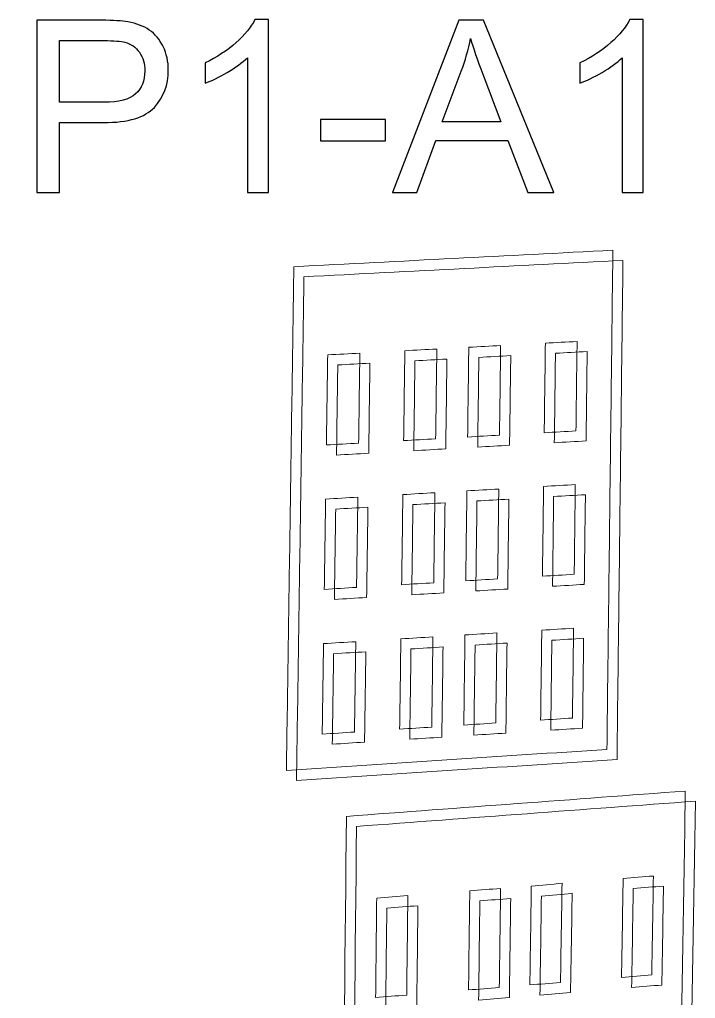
# Model space of a CAD drawing. Header units: centimetres. Extents: x -10.6 to 11.8, y -10.5 to 10.6.
# Drawn here: x 6.196 to 7.285, y -2.485 to -0.907 of the extents above; entities that cross this region are included whole.
import ezdxf

# ---------------------------------------------------------------- set-up
doc = ezdxf.new("R2010")
doc.units = ezdxf.units.CM
doc.header["$MEASUREMENT"] = 0
doc.layers.add('Livello 1', color=7, linetype='Continuous')

msp = doc.modelspace()

# ---------------------------------------------------------------- linework, layer by layer
at = {"layer": 'Livello 1', "color": 7}
for points, knots in [([(6.22364, -1.1856), (6.22364, -1.1856), (6.22364, -0.90781), (6.22364, -0.90781), (6.22364, -0.90781), (6.22364, -0.90781), (6.32841, -0.90781), (6.32841, -0.90781), (6.32841, -0.90781), (6.34684, -0.90781), (6.36094, -0.90872), (6.37065, -0.91047), (6.37065, -0.91047), (6.38429, -0.91273), (6.39574, -0.91706), (6.40499, -0.92347), (6.40499, -0.92347), (6.41417, -0.9298), (6.42161, -0.93879), (6.42724, -0.95024), (6.42724, -0.95024), (6.43286, -0.96175), (6.43565, -0.97437), (6.43565, -0.98814), (6.43565, -0.98814), (6.43565, -1.01175), (6.42814, -1.0318), (6.41314, -1.04816), (6.41314, -1.04816), (6.39807, -1.06446), (6.3709, -1.07267), (6.33165, -1.07267), (6.33165, -1.07267), (6.33165, -1.07267), (6.26037, -1.07267), (6.26037, -1.07267), (6.26037, -1.07267), (6.26037, -1.07267), (6.26037, -1.1856), (6.26037, -1.1856), (6.26037, -1.1856), (6.26037, -1.1856), (6.22364, -1.1856), (6.22364, -1.1856)], [0, 0, 0, 0, 0.0909091, 0.0909091, 0.0909091, 0.0909091, 0.1818182, 0.1818182, 0.1818182, 0.1818182, 0.2727273, 0.2727273, 0.2727273, 0.2727273, 0.3636364, 0.3636364, 0.3636364, 0.3636364, 0.4545455, 0.4545455, 0.4545455, 0.4545455, 0.5454545, 0.5454545, 0.5454545, 0.5454545, 0.6363636, 0.6363636, 0.6363636, 0.6363636, 0.7272727, 0.7272727, 0.7272727, 0.7272727, 0.8181818, 0.8181818, 0.8181818, 0.8181818, 0.9090909, 0.9090909, 0.9090909, 0.9090909, 1, 1, 1, 1]), ([(6.59708, -1.1856), (6.59708, -1.1856), (6.563, -1.1856), (6.563, -1.1856), (6.563, -1.1856), (6.563, -1.1856), (6.563, -0.96829), (6.563, -0.96829), (6.563, -0.96829), (6.55478, -0.97611), (6.54405, -0.98394), (6.53072, -0.99176), (6.53072, -0.99176), (6.51734, -0.99959), (6.50537, -1.00548), (6.49476, -1.00936), (6.49476, -1.00936), (6.49476, -1.00936), (6.49476, -0.97644), (6.49476, -0.97644), (6.49476, -0.97644), (6.51384, -0.96745), (6.53053, -0.95658), (6.54482, -0.94384), (6.54482, -0.94384), (6.55905, -0.93103), (6.56921, -0.91868), (6.57516, -0.90665), (6.57516, -0.90665), (6.57516, -0.90665), (6.59708, -0.90665), (6.59708, -0.90665), (6.59708, -0.90665), (6.59708, -0.90665), (6.59708, -1.1856), (6.59708, -1.1856)], [0, 0, 0, 0, 0.1111111, 0.1111111, 0.1111111, 0.1111111, 0.2222222, 0.2222222, 0.2222222, 0.2222222, 0.3333333, 0.3333333, 0.3333333, 0.3333333, 0.4444444, 0.4444444, 0.4444444, 0.4444444, 0.5555556, 0.5555556, 0.5555556, 0.5555556, 0.6666667, 0.6666667, 0.6666667, 0.6666667, 0.7777778, 0.7777778, 0.7777778, 0.7777778, 0.8888889, 0.8888889, 0.8888889, 0.8888889, 1, 1, 1, 1]), ([(6.797, -1.1856), (6.797, -1.1856), (6.90371, -0.90781), (6.90371, -0.90781), (6.90371, -0.90781), (6.90371, -0.90781), (6.9433, -0.90781), (6.9433, -0.90781), (6.9433, -0.90781), (6.9433, -0.90781), (7.057, -1.1856), (7.057, -1.1856), (7.057, -1.1856), (7.057, -1.1856), (7.01509, -1.1856), (7.01509, -1.1856), (7.01509, -1.1856), (7.01509, -1.1856), (6.98268, -1.10146), (6.98268, -1.10146), (6.98268, -1.10146), (6.98268, -1.10146), (6.86653, -1.10146), (6.86653, -1.10146), (6.86653, -1.10146), (6.86653, -1.10146), (6.83606, -1.1856), (6.83606, -1.1856), (6.83606, -1.1856), (6.83606, -1.1856), (6.797, -1.1856), (6.797, -1.1856)], [0, 0, 0, 0, 0.125, 0.125, 0.125, 0.125, 0.25, 0.25, 0.25, 0.25, 0.375, 0.375, 0.375, 0.375, 0.5, 0.5, 0.5, 0.5, 0.625, 0.625, 0.625, 0.625, 0.75, 0.75, 0.75, 0.75, 0.875, 0.875, 0.875, 0.875, 1, 1, 1, 1]), ([(7.20097, -1.1856), (7.20097, -1.1856), (7.16689, -1.1856), (7.16689, -1.1856), (7.16689, -1.1856), (7.16689, -1.1856), (7.16689, -0.96829), (7.16689, -0.96829), (7.16689, -0.96829), (7.15867, -0.97611), (7.14794, -0.98394), (7.13461, -0.99176), (7.13461, -0.99176), (7.12123, -0.99959), (7.10926, -1.00548), (7.09865, -1.00936), (7.09865, -1.00936), (7.09865, -1.00936), (7.09865, -0.97644), (7.09865, -0.97644), (7.09865, -0.97644), (7.11773, -0.96745), (7.13442, -0.95658), (7.14871, -0.94384), (7.14871, -0.94384), (7.16294, -0.93103), (7.1731, -0.91868), (7.17905, -0.90665), (7.17905, -0.90665), (7.17905, -0.90665), (7.20097, -0.90665), (7.20097, -0.90665), (7.20097, -0.90665), (7.20097, -0.90665), (7.20097, -1.1856), (7.20097, -1.1856)], [0, 0, 0, 0, 0.1111111, 0.1111111, 0.1111111, 0.1111111, 0.2222222, 0.2222222, 0.2222222, 0.2222222, 0.3333333, 0.3333333, 0.3333333, 0.3333333, 0.4444444, 0.4444444, 0.4444444, 0.4444444, 0.5555556, 0.5555556, 0.5555556, 0.5555556, 0.6666667, 0.6666667, 0.6666667, 0.6666667, 0.7777778, 0.7777778, 0.7777778, 0.7777778, 0.8888889, 0.8888889, 0.8888889, 0.8888889, 1, 1, 1, 1]), ([(6.26037, -1.03988), (6.26037, -1.03988), (6.33223, -1.03988), (6.33223, -1.03988), (6.33223, -1.03988), (6.35596, -1.03988), (6.37284, -1.03549), (6.3828, -1.02662), (6.3828, -1.02662), (6.39276, -1.01776), (6.39774, -1.00535), (6.39774, -0.98931), (6.39774, -0.98931), (6.39774, -0.97766), (6.39483, -0.9677), (6.38895, -0.95943), (6.38895, -0.95943), (6.38306, -0.95115), (6.37537, -0.94571), (6.36573, -0.94306), (6.36573, -0.94306), (6.35952, -0.94145), (6.34814, -0.9406), (6.33145, -0.9406), (6.33145, -0.9406), (6.33145, -0.9406), (6.26037, -0.9406), (6.26037, -0.9406), (6.26037, -0.9406), (6.26037, -0.9406), (6.26037, -1.03988), (6.26037, -1.03988)], [0, 0, 0, 0, 0.125, 0.125, 0.125, 0.125, 0.25, 0.25, 0.25, 0.25, 0.375, 0.375, 0.375, 0.375, 0.5, 0.5, 0.5, 0.5, 0.625, 0.625, 0.625, 0.625, 0.75, 0.75, 0.75, 0.75, 0.875, 0.875, 0.875, 0.875, 1, 1, 1, 1]), ([(6.87713, -1.07151), (6.87713, -1.07151), (6.97137, -1.07151), (6.97137, -1.07151), (6.97137, -1.07151), (6.97137, -1.07151), (6.94233, -0.99461), (6.94233, -0.99461), (6.94233, -0.99461), (6.93353, -0.97126), (6.92693, -0.95205), (6.92266, -0.93698), (6.92266, -0.93698), (6.91911, -0.95483), (6.91413, -0.97249), (6.90766, -0.99008), (6.90766, -0.99008), (6.90766, -0.99008), (6.87713, -1.07151), (6.87713, -1.07151)], [0, 0, 0, 0, 0.2, 0.2, 0.2, 0.2, 0.4, 0.4, 0.4, 0.4, 0.6, 0.6, 0.6, 0.6, 0.8, 0.8, 0.8, 0.8, 1, 1, 1, 1]), ([(6.68065, -1.10223), (6.68065, -1.10223), (6.68065, -1.06795), (6.68065, -1.06795), (6.68065, -1.06795), (6.68065, -1.06795), (6.78549, -1.06795), (6.78549, -1.06795), (6.78549, -1.06795), (6.78549, -1.06795), (6.78549, -1.10223), (6.78549, -1.10223), (6.78549, -1.10223), (6.78549, -1.10223), (6.68065, -1.10223), (6.68065, -1.10223)], [0, 0, 0, 0, 0.25, 0.25, 0.25, 0.25, 0.5, 0.5, 0.5, 0.5, 0.75, 0.75, 0.75, 0.75, 1, 1, 1, 1])]:
    msp.add_open_spline(points, degree=3, knots=knots, dxfattribs=at)
at = {"layer": 'Livello 1', "color": 250, "lineweight": 9}
for points, knots in [([(6.22364, -1.1856), (6.22364, -1.1856), (6.22364, -0.90781), (6.22364, -0.90781), (6.22364, -0.90781), (6.22364, -0.90781), (6.32841, -0.90781), (6.32841, -0.90781), (6.32841, -0.90781), (6.34684, -0.90781), (6.36094, -0.90872), (6.37065, -0.91047), (6.37065, -0.91047), (6.38429, -0.91273), (6.39574, -0.91706), (6.40499, -0.92347), (6.40499, -0.92347), (6.41417, -0.9298), (6.42161, -0.93879), (6.42724, -0.95024), (6.42724, -0.95024), (6.43286, -0.96175), (6.43565, -0.97437), (6.43565, -0.98814), (6.43565, -0.98814), (6.43565, -1.01175), (6.42814, -1.0318), (6.41314, -1.04816), (6.41314, -1.04816), (6.39807, -1.06446), (6.3709, -1.07267), (6.33165, -1.07267), (6.33165, -1.07267), (6.33165, -1.07267), (6.26037, -1.07267), (6.26037, -1.07267), (6.26037, -1.07267), (6.26037, -1.07267), (6.26037, -1.1856), (6.26037, -1.1856), (6.26037, -1.1856), (6.26037, -1.1856), (6.22364, -1.1856), (6.22364, -1.1856)], [0, 0, 0, 0, 0.0909091, 0.0909091, 0.0909091, 0.0909091, 0.1818182, 0.1818182, 0.1818182, 0.1818182, 0.2727273, 0.2727273, 0.2727273, 0.2727273, 0.3636364, 0.3636364, 0.3636364, 0.3636364, 0.4545455, 0.4545455, 0.4545455, 0.4545455, 0.5454545, 0.5454545, 0.5454545, 0.5454545, 0.6363636, 0.6363636, 0.6363636, 0.6363636, 0.7272727, 0.7272727, 0.7272727, 0.7272727, 0.8181818, 0.8181818, 0.8181818, 0.8181818, 0.9090909, 0.9090909, 0.9090909, 0.9090909, 1, 1, 1, 1]), ([(6.22364, -1.1856), (6.22364, -1.1856), (6.22364, -0.90781), (6.22364, -0.90781), (6.22364, -0.90781), (6.22364, -0.90781), (6.32841, -0.90781), (6.32841, -0.90781), (6.32841, -0.90781), (6.34684, -0.90781), (6.36094, -0.90872), (6.37065, -0.91047), (6.37065, -0.91047), (6.38429, -0.91273), (6.39574, -0.91706), (6.40499, -0.92347), (6.40499, -0.92347), (6.41417, -0.9298), (6.42161, -0.93879), (6.42724, -0.95024), (6.42724, -0.95024), (6.43286, -0.96175), (6.43565, -0.97437), (6.43565, -0.98814), (6.43565, -0.98814), (6.43565, -1.01175), (6.42814, -1.0318), (6.41314, -1.04816), (6.41314, -1.04816), (6.39807, -1.06446), (6.3709, -1.07267), (6.33165, -1.07267), (6.33165, -1.07267), (6.33165, -1.07267), (6.26037, -1.07267), (6.26037, -1.07267), (6.26037, -1.07267), (6.26037, -1.07267), (6.26037, -1.1856), (6.26037, -1.1856), (6.26037, -1.1856), (6.26037, -1.1856), (6.22364, -1.1856), (6.22364, -1.1856)], [0, 0, 0, 0, 0.0909091, 0.0909091, 0.0909091, 0.0909091, 0.1818182, 0.1818182, 0.1818182, 0.1818182, 0.2727273, 0.2727273, 0.2727273, 0.2727273, 0.3636364, 0.3636364, 0.3636364, 0.3636364, 0.4545455, 0.4545455, 0.4545455, 0.4545455, 0.5454545, 0.5454545, 0.5454545, 0.5454545, 0.6363636, 0.6363636, 0.6363636, 0.6363636, 0.7272727, 0.7272727, 0.7272727, 0.7272727, 0.8181818, 0.8181818, 0.8181818, 0.8181818, 0.9090909, 0.9090909, 0.9090909, 0.9090909, 1, 1, 1, 1]), ([(6.59708, -1.1856), (6.59708, -1.1856), (6.563, -1.1856), (6.563, -1.1856), (6.563, -1.1856), (6.563, -1.1856), (6.563, -0.96829), (6.563, -0.96829), (6.563, -0.96829), (6.55478, -0.97611), (6.54405, -0.98394), (6.53072, -0.99176), (6.53072, -0.99176), (6.51734, -0.99959), (6.50537, -1.00548), (6.49476, -1.00936), (6.49476, -1.00936), (6.49476, -1.00936), (6.49476, -0.97644), (6.49476, -0.97644), (6.49476, -0.97644), (6.51384, -0.96745), (6.53053, -0.95658), (6.54482, -0.94384), (6.54482, -0.94384), (6.55905, -0.93103), (6.56921, -0.91868), (6.57516, -0.90665), (6.57516, -0.90665), (6.57516, -0.90665), (6.59708, -0.90665), (6.59708, -0.90665), (6.59708, -0.90665), (6.59708, -0.90665), (6.59708, -1.1856), (6.59708, -1.1856)], [0, 0, 0, 0, 0.1111111, 0.1111111, 0.1111111, 0.1111111, 0.2222222, 0.2222222, 0.2222222, 0.2222222, 0.3333333, 0.3333333, 0.3333333, 0.3333333, 0.4444444, 0.4444444, 0.4444444, 0.4444444, 0.5555556, 0.5555556, 0.5555556, 0.5555556, 0.6666667, 0.6666667, 0.6666667, 0.6666667, 0.7777778, 0.7777778, 0.7777778, 0.7777778, 0.8888889, 0.8888889, 0.8888889, 0.8888889, 1, 1, 1, 1]), ([(6.59708, -1.1856), (6.59708, -1.1856), (6.563, -1.1856), (6.563, -1.1856), (6.563, -1.1856), (6.563, -1.1856), (6.563, -0.96829), (6.563, -0.96829), (6.563, -0.96829), (6.55478, -0.97611), (6.54405, -0.98394), (6.53072, -0.99176), (6.53072, -0.99176), (6.51734, -0.99959), (6.50537, -1.00548), (6.49476, -1.00936), (6.49476, -1.00936), (6.49476, -1.00936), (6.49476, -0.97644), (6.49476, -0.97644), (6.49476, -0.97644), (6.51384, -0.96745), (6.53053, -0.95658), (6.54482, -0.94384), (6.54482, -0.94384), (6.55905, -0.93103), (6.56921, -0.91868), (6.57516, -0.90665), (6.57516, -0.90665), (6.57516, -0.90665), (6.59708, -0.90665), (6.59708, -0.90665), (6.59708, -0.90665), (6.59708, -0.90665), (6.59708, -1.1856), (6.59708, -1.1856)], [0, 0, 0, 0, 0.1111111, 0.1111111, 0.1111111, 0.1111111, 0.2222222, 0.2222222, 0.2222222, 0.2222222, 0.3333333, 0.3333333, 0.3333333, 0.3333333, 0.4444444, 0.4444444, 0.4444444, 0.4444444, 0.5555556, 0.5555556, 0.5555556, 0.5555556, 0.6666667, 0.6666667, 0.6666667, 0.6666667, 0.7777778, 0.7777778, 0.7777778, 0.7777778, 0.8888889, 0.8888889, 0.8888889, 0.8888889, 1, 1, 1, 1]), ([(6.797, -1.1856), (6.797, -1.1856), (6.90371, -0.90781), (6.90371, -0.90781), (6.90371, -0.90781), (6.90371, -0.90781), (6.9433, -0.90781), (6.9433, -0.90781), (6.9433, -0.90781), (6.9433, -0.90781), (7.057, -1.1856), (7.057, -1.1856), (7.057, -1.1856), (7.057, -1.1856), (7.01509, -1.1856), (7.01509, -1.1856), (7.01509, -1.1856), (7.01509, -1.1856), (6.98268, -1.10146), (6.98268, -1.10146), (6.98268, -1.10146), (6.98268, -1.10146), (6.86653, -1.10146), (6.86653, -1.10146), (6.86653, -1.10146), (6.86653, -1.10146), (6.83606, -1.1856), (6.83606, -1.1856), (6.83606, -1.1856), (6.83606, -1.1856), (6.797, -1.1856), (6.797, -1.1856)], [0, 0, 0, 0, 0.125, 0.125, 0.125, 0.125, 0.25, 0.25, 0.25, 0.25, 0.375, 0.375, 0.375, 0.375, 0.5, 0.5, 0.5, 0.5, 0.625, 0.625, 0.625, 0.625, 0.75, 0.75, 0.75, 0.75, 0.875, 0.875, 0.875, 0.875, 1, 1, 1, 1]), ([(6.797, -1.1856), (6.797, -1.1856), (6.90371, -0.90781), (6.90371, -0.90781), (6.90371, -0.90781), (6.90371, -0.90781), (6.9433, -0.90781), (6.9433, -0.90781), (6.9433, -0.90781), (6.9433, -0.90781), (7.057, -1.1856), (7.057, -1.1856), (7.057, -1.1856), (7.057, -1.1856), (7.01509, -1.1856), (7.01509, -1.1856), (7.01509, -1.1856), (7.01509, -1.1856), (6.98268, -1.10146), (6.98268, -1.10146), (6.98268, -1.10146), (6.98268, -1.10146), (6.86653, -1.10146), (6.86653, -1.10146), (6.86653, -1.10146), (6.86653, -1.10146), (6.83606, -1.1856), (6.83606, -1.1856), (6.83606, -1.1856), (6.83606, -1.1856), (6.797, -1.1856), (6.797, -1.1856)], [0, 0, 0, 0, 0.125, 0.125, 0.125, 0.125, 0.25, 0.25, 0.25, 0.25, 0.375, 0.375, 0.375, 0.375, 0.5, 0.5, 0.5, 0.5, 0.625, 0.625, 0.625, 0.625, 0.75, 0.75, 0.75, 0.75, 0.875, 0.875, 0.875, 0.875, 1, 1, 1, 1]), ([(7.20097, -1.1856), (7.20097, -1.1856), (7.16689, -1.1856), (7.16689, -1.1856), (7.16689, -1.1856), (7.16689, -1.1856), (7.16689, -0.96829), (7.16689, -0.96829), (7.16689, -0.96829), (7.15867, -0.97611), (7.14794, -0.98394), (7.13461, -0.99176), (7.13461, -0.99176), (7.12123, -0.99959), (7.10926, -1.00548), (7.09865, -1.00936), (7.09865, -1.00936), (7.09865, -1.00936), (7.09865, -0.97644), (7.09865, -0.97644), (7.09865, -0.97644), (7.11773, -0.96745), (7.13442, -0.95658), (7.14871, -0.94384), (7.14871, -0.94384), (7.16294, -0.93103), (7.1731, -0.91868), (7.17905, -0.90665), (7.17905, -0.90665), (7.17905, -0.90665), (7.20097, -0.90665), (7.20097, -0.90665), (7.20097, -0.90665), (7.20097, -0.90665), (7.20097, -1.1856), (7.20097, -1.1856)], [0, 0, 0, 0, 0.1111111, 0.1111111, 0.1111111, 0.1111111, 0.2222222, 0.2222222, 0.2222222, 0.2222222, 0.3333333, 0.3333333, 0.3333333, 0.3333333, 0.4444444, 0.4444444, 0.4444444, 0.4444444, 0.5555556, 0.5555556, 0.5555556, 0.5555556, 0.6666667, 0.6666667, 0.6666667, 0.6666667, 0.7777778, 0.7777778, 0.7777778, 0.7777778, 0.8888889, 0.8888889, 0.8888889, 0.8888889, 1, 1, 1, 1]), ([(7.20097, -1.1856), (7.20097, -1.1856), (7.16689, -1.1856), (7.16689, -1.1856), (7.16689, -1.1856), (7.16689, -1.1856), (7.16689, -0.96829), (7.16689, -0.96829), (7.16689, -0.96829), (7.15867, -0.97611), (7.14794, -0.98394), (7.13461, -0.99176), (7.13461, -0.99176), (7.12123, -0.99959), (7.10926, -1.00548), (7.09865, -1.00936), (7.09865, -1.00936), (7.09865, -1.00936), (7.09865, -0.97644), (7.09865, -0.97644), (7.09865, -0.97644), (7.11773, -0.96745), (7.13442, -0.95658), (7.14871, -0.94384), (7.14871, -0.94384), (7.16294, -0.93103), (7.1731, -0.91868), (7.17905, -0.90665), (7.17905, -0.90665), (7.17905, -0.90665), (7.20097, -0.90665), (7.20097, -0.90665), (7.20097, -0.90665), (7.20097, -0.90665), (7.20097, -1.1856), (7.20097, -1.1856)], [0, 0, 0, 0, 0.1111111, 0.1111111, 0.1111111, 0.1111111, 0.2222222, 0.2222222, 0.2222222, 0.2222222, 0.3333333, 0.3333333, 0.3333333, 0.3333333, 0.4444444, 0.4444444, 0.4444444, 0.4444444, 0.5555556, 0.5555556, 0.5555556, 0.5555556, 0.6666667, 0.6666667, 0.6666667, 0.6666667, 0.7777778, 0.7777778, 0.7777778, 0.7777778, 0.8888889, 0.8888889, 0.8888889, 0.8888889, 1, 1, 1, 1]), ([(6.26037, -1.03988), (6.26037, -1.03988), (6.33223, -1.03988), (6.33223, -1.03988), (6.33223, -1.03988), (6.35596, -1.03988), (6.37284, -1.03549), (6.3828, -1.02662), (6.3828, -1.02662), (6.39276, -1.01776), (6.39774, -1.00535), (6.39774, -0.98931), (6.39774, -0.98931), (6.39774, -0.97766), (6.39483, -0.9677), (6.38895, -0.95943), (6.38895, -0.95943), (6.38306, -0.95115), (6.37537, -0.94571), (6.36573, -0.94306), (6.36573, -0.94306), (6.35952, -0.94145), (6.34814, -0.9406), (6.33145, -0.9406), (6.33145, -0.9406), (6.33145, -0.9406), (6.26037, -0.9406), (6.26037, -0.9406), (6.26037, -0.9406), (6.26037, -0.9406), (6.26037, -1.03988), (6.26037, -1.03988)], [0, 0, 0, 0, 0.125, 0.125, 0.125, 0.125, 0.25, 0.25, 0.25, 0.25, 0.375, 0.375, 0.375, 0.375, 0.5, 0.5, 0.5, 0.5, 0.625, 0.625, 0.625, 0.625, 0.75, 0.75, 0.75, 0.75, 0.875, 0.875, 0.875, 0.875, 1, 1, 1, 1]), ([(6.26037, -1.03988), (6.26037, -1.03988), (6.33223, -1.03988), (6.33223, -1.03988), (6.33223, -1.03988), (6.35596, -1.03988), (6.37284, -1.03549), (6.3828, -1.02662), (6.3828, -1.02662), (6.39276, -1.01776), (6.39774, -1.00535), (6.39774, -0.98931), (6.39774, -0.98931), (6.39774, -0.97766), (6.39483, -0.9677), (6.38895, -0.95943), (6.38895, -0.95943), (6.38306, -0.95115), (6.37537, -0.94571), (6.36573, -0.94306), (6.36573, -0.94306), (6.35952, -0.94145), (6.34814, -0.9406), (6.33145, -0.9406), (6.33145, -0.9406), (6.33145, -0.9406), (6.26037, -0.9406), (6.26037, -0.9406), (6.26037, -0.9406), (6.26037, -0.9406), (6.26037, -1.03988), (6.26037, -1.03988)], [0, 0, 0, 0, 0.125, 0.125, 0.125, 0.125, 0.25, 0.25, 0.25, 0.25, 0.375, 0.375, 0.375, 0.375, 0.5, 0.5, 0.5, 0.5, 0.625, 0.625, 0.625, 0.625, 0.75, 0.75, 0.75, 0.75, 0.875, 0.875, 0.875, 0.875, 1, 1, 1, 1]), ([(6.87713, -1.07151), (6.87713, -1.07151), (6.97137, -1.07151), (6.97137, -1.07151), (6.97137, -1.07151), (6.97137, -1.07151), (6.94233, -0.99461), (6.94233, -0.99461), (6.94233, -0.99461), (6.93353, -0.97126), (6.92693, -0.95205), (6.92266, -0.93698), (6.92266, -0.93698), (6.91911, -0.95483), (6.91413, -0.97249), (6.90766, -0.99008), (6.90766, -0.99008), (6.90766, -0.99008), (6.87713, -1.07151), (6.87713, -1.07151)], [0, 0, 0, 0, 0.2, 0.2, 0.2, 0.2, 0.4, 0.4, 0.4, 0.4, 0.6, 0.6, 0.6, 0.6, 0.8, 0.8, 0.8, 0.8, 1, 1, 1, 1]), ([(6.87713, -1.07151), (6.87713, -1.07151), (6.97137, -1.07151), (6.97137, -1.07151), (6.97137, -1.07151), (6.97137, -1.07151), (6.94233, -0.99461), (6.94233, -0.99461), (6.94233, -0.99461), (6.93353, -0.97126), (6.92693, -0.95205), (6.92266, -0.93698), (6.92266, -0.93698), (6.91911, -0.95483), (6.91413, -0.97249), (6.90766, -0.99008), (6.90766, -0.99008), (6.90766, -0.99008), (6.87713, -1.07151), (6.87713, -1.07151)], [0, 0, 0, 0, 0.2, 0.2, 0.2, 0.2, 0.4, 0.4, 0.4, 0.4, 0.6, 0.6, 0.6, 0.6, 0.8, 0.8, 0.8, 0.8, 1, 1, 1, 1]), ([(6.68065, -1.10223), (6.68065, -1.10223), (6.68065, -1.06795), (6.68065, -1.06795), (6.68065, -1.06795), (6.68065, -1.06795), (6.78549, -1.06795), (6.78549, -1.06795), (6.78549, -1.06795), (6.78549, -1.06795), (6.78549, -1.10223), (6.78549, -1.10223), (6.78549, -1.10223), (6.78549, -1.10223), (6.68065, -1.10223), (6.68065, -1.10223)], [0, 0, 0, 0, 0.25, 0.25, 0.25, 0.25, 0.5, 0.5, 0.5, 0.5, 0.75, 0.75, 0.75, 0.75, 1, 1, 1, 1]), ([(6.68065, -1.10223), (6.68065, -1.10223), (6.68065, -1.06795), (6.68065, -1.06795), (6.68065, -1.06795), (6.68065, -1.06795), (6.78549, -1.06795), (6.78549, -1.06795), (6.78549, -1.06795), (6.78549, -1.06795), (6.78549, -1.10223), (6.78549, -1.10223), (6.78549, -1.10223), (6.78549, -1.10223), (6.68065, -1.10223), (6.68065, -1.10223)], [0, 0, 0, 0, 0.25, 0.25, 0.25, 0.25, 0.5, 0.5, 0.5, 0.5, 0.75, 0.75, 0.75, 0.75, 1, 1, 1, 1])]:
    msp.add_open_spline(points, degree=3, knots=knots, dxfattribs=at)
at = {"layer": 'Livello 1', "color": 7, "lineweight": 9}
for points, knots in [([(6.62593, -2.11695), (6.62794, -1.98127), (6.62994, -1.84558), (6.63195, -1.71024), (6.63195, -1.71024), (6.63394, -1.57504), (6.63595, -1.43993), (6.63795, -1.30498), (6.63795, -1.30498), (6.72415, -1.30054), (6.81022, -1.29612), (6.89602, -1.29171), (6.89602, -1.29171), (6.98156, -1.28732), (7.06685, -1.28293), (7.15197, -1.27856), (7.15197, -1.27856), (7.15038, -1.41231), (7.14878, -1.54614), (7.14718, -1.68006), (7.14718, -1.68006), (7.14558, -1.81428), (7.14398, -1.94876), (7.14237, -2.08324), (7.14237, -2.08324), (7.05648, -2.08875), (6.97059, -2.09443), (6.88464, -2.10002), (6.88464, -2.10002), (6.79845, -2.10562), (6.71218, -2.11132), (6.62593, -2.11695)], [0, 0, 0, 0, 0.125, 0.125, 0.125, 0.125, 0.25, 0.25, 0.25, 0.25, 0.375, 0.375, 0.375, 0.375, 0.5, 0.5, 0.5, 0.5, 0.625, 0.625, 0.625, 0.625, 0.75, 0.75, 0.75, 0.75, 0.875, 0.875, 0.875, 0.875, 1, 1, 1, 1]), ([(6.64219, -2.1332), (6.64419, -1.99752), (6.6462, -1.86184), (6.6482, -1.72649), (6.6482, -1.72649), (6.6502, -1.5913), (6.6522, -1.45619), (6.6542, -1.32123), (6.6542, -1.32123), (6.74041, -1.3168), (6.82648, -1.31238), (6.91227, -1.30797), (6.91227, -1.30797), (6.99781, -1.30358), (7.0831, -1.29918), (7.16823, -1.29481), (7.16823, -1.29481), (7.16664, -1.42857), (7.16503, -1.5624), (7.16343, -1.69631), (7.16343, -1.69631), (7.16183, -1.83054), (7.16024, -1.96502), (7.15862, -2.0995), (7.15862, -2.0995), (7.07273, -2.10501), (6.98684, -2.11069), (6.9009, -2.11628), (6.9009, -2.11628), (6.81471, -2.12188), (6.72844, -2.12758), (6.64219, -2.1332)], [0, 0, 0, 0, 0.125, 0.125, 0.125, 0.125, 0.25, 0.25, 0.25, 0.25, 0.375, 0.375, 0.375, 0.375, 0.5, 0.5, 0.5, 0.5, 0.625, 0.625, 0.625, 0.625, 0.75, 0.75, 0.75, 0.75, 0.875, 0.875, 0.875, 0.875, 1, 1, 1, 1]), ([(6.97116, -1.43217), (6.95403, -1.4331), (6.93689, -1.43402), (6.91981, -1.43495), (6.91981, -1.43495), (6.91917, -1.4831), (6.91853, -1.53133), (6.9179, -1.57957), (6.9179, -1.57957), (6.93499, -1.57861), (6.95214, -1.57764), (6.96929, -1.57668), (6.96929, -1.57668), (6.96991, -1.52848), (6.97053, -1.48028), (6.97116, -1.43217)], [0, 0, 0, 0, 0.25, 0.25, 0.25, 0.25, 0.5, 0.5, 0.5, 0.5, 0.75, 0.75, 0.75, 0.75, 1, 1, 1, 1]), ([(7.09428, -1.42554), (7.0772, -1.42646), (7.06022, -1.42738), (7.04319, -1.4283), (7.04319, -1.4283), (7.04258, -1.47635), (7.04198, -1.52448), (7.04138, -1.57261), (7.04138, -1.57261), (7.05842, -1.57166), (7.07547, -1.5707), (7.09251, -1.56973), (7.09251, -1.56973), (7.0931, -1.52164), (7.09369, -1.47355), (7.09428, -1.42554)], [0, 0, 0, 0, 0.25, 0.25, 0.25, 0.25, 0.5, 0.5, 0.5, 0.5, 0.75, 0.75, 0.75, 0.75, 1, 1, 1, 1]), ([(6.7443, -1.44439), (6.72702, -1.44532), (6.70978, -1.44625), (6.6925, -1.44718), (6.6925, -1.44718), (6.69179, -1.49553), (6.69109, -1.54395), (6.69039, -1.59238), (6.69039, -1.59238), (6.70769, -1.59141), (6.72494, -1.59043), (6.74225, -1.58946), (6.74225, -1.58946), (6.74294, -1.54108), (6.74362, -1.49269), (6.7443, -1.44439)], [0, 0, 0, 0, 0.25, 0.25, 0.25, 0.25, 0.5, 0.5, 0.5, 0.5, 0.75, 0.75, 0.75, 0.75, 1, 1, 1, 1]), ([(6.86835, -1.43771), (6.85112, -1.43864), (6.83398, -1.43956), (6.8168, -1.44049), (6.8168, -1.44049), (6.81613, -1.48873), (6.81547, -1.53705), (6.8148, -1.58538), (6.8148, -1.58538), (6.832, -1.58441), (6.84915, -1.58344), (6.8664, -1.58247), (6.8664, -1.58247), (6.86705, -1.53419), (6.8677, -1.48591), (6.86835, -1.43771)], [0, 0, 0, 0, 0.25, 0.25, 0.25, 0.25, 0.5, 0.5, 0.5, 0.5, 0.75, 0.75, 0.75, 0.75, 1, 1, 1, 1]), ([(6.98742, -1.44843), (6.97028, -1.44936), (6.95315, -1.45027), (6.93606, -1.4512), (6.93606, -1.4512), (6.93543, -1.49936), (6.93479, -1.54759), (6.93415, -1.59583), (6.93415, -1.59583), (6.95124, -1.59487), (6.96839, -1.5939), (6.98554, -1.59294), (6.98554, -1.59294), (6.98616, -1.54474), (6.98679, -1.49654), (6.98742, -1.44843)], [0, 0, 0, 0, 0.25, 0.25, 0.25, 0.25, 0.5, 0.5, 0.5, 0.5, 0.75, 0.75, 0.75, 0.75, 1, 1, 1, 1]), ([(7.11054, -1.44179), (7.09346, -1.44271), (7.07647, -1.44363), (7.05945, -1.44455), (7.05945, -1.44455), (7.05884, -1.4926), (7.05824, -1.54074), (7.05763, -1.58887), (7.05763, -1.58887), (7.07468, -1.58791), (7.09173, -1.58695), (7.10877, -1.58599), (7.10877, -1.58599), (7.10936, -1.5379), (7.10995, -1.4898), (7.11054, -1.44179)], [0, 0, 0, 0, 0.25, 0.25, 0.25, 0.25, 0.5, 0.5, 0.5, 0.5, 0.75, 0.75, 0.75, 0.75, 1, 1, 1, 1]), ([(6.76056, -1.46064), (6.74327, -1.46158), (6.72604, -1.46251), (6.70875, -1.46344), (6.70875, -1.46344), (6.70805, -1.51179), (6.70735, -1.56021), (6.70665, -1.60864), (6.70665, -1.60864), (6.72395, -1.60767), (6.7412, -1.60669), (6.75851, -1.60572), (6.75851, -1.60572), (6.75919, -1.55734), (6.75987, -1.50895), (6.76056, -1.46064)], [0, 0, 0, 0, 0.25, 0.25, 0.25, 0.25, 0.5, 0.5, 0.5, 0.5, 0.75, 0.75, 0.75, 0.75, 1, 1, 1, 1]), ([(6.88461, -1.45397), (6.86737, -1.45489), (6.85024, -1.45582), (6.83306, -1.45674), (6.83306, -1.45674), (6.83239, -1.50498), (6.83172, -1.55331), (6.83106, -1.60163), (6.83106, -1.60163), (6.84826, -1.60066), (6.86541, -1.59969), (6.88266, -1.59872), (6.88266, -1.59872), (6.88331, -1.55045), (6.88396, -1.50216), (6.88461, -1.45397)], [0, 0, 0, 0, 0.25, 0.25, 0.25, 0.25, 0.5, 0.5, 0.5, 0.5, 0.75, 0.75, 0.75, 0.75, 1, 1, 1, 1]), ([(7.09145, -1.65633), (7.0744, -1.65731), (7.05735, -1.65831), (7.04029, -1.65929), (7.04029, -1.65929), (7.03969, -1.7075), (7.03908, -1.75572), (7.03847, -1.80401), (7.03847, -1.80401), (7.05554, -1.80299), (7.07261, -1.80196), (7.08967, -1.80092), (7.08967, -1.80092), (7.09027, -1.75267), (7.09086, -1.7045), (7.09145, -1.65633)], [0, 0, 0, 0, 0.25, 0.25, 0.25, 0.25, 0.5, 0.5, 0.5, 0.5, 0.75, 0.75, 0.75, 0.75, 1, 1, 1, 1]), ([(6.86523, -1.66941), (6.84797, -1.6704), (6.83081, -1.6714), (6.8136, -1.67239), (6.8136, -1.67239), (6.81294, -1.72079), (6.81226, -1.76919), (6.8116, -1.81768), (6.8116, -1.81768), (6.82882, -1.81665), (6.84599, -1.8156), (6.86326, -1.81457), (6.86326, -1.81457), (6.86392, -1.76613), (6.86457, -1.71777), (6.86523, -1.66941)], [0, 0, 0, 0, 0.25, 0.25, 0.25, 0.25, 0.5, 0.5, 0.5, 0.5, 0.75, 0.75, 0.75, 0.75, 1, 1, 1, 1]), ([(6.96816, -1.66346), (6.95101, -1.66445), (6.93385, -1.66544), (6.91675, -1.66643), (6.91675, -1.66643), (6.91611, -1.71475), (6.91547, -1.76307), (6.91482, -1.81147), (6.91482, -1.81147), (6.93194, -1.81043), (6.94911, -1.8094), (6.96628, -1.80836), (6.96628, -1.80836), (6.96691, -1.76001), (6.96754, -1.71173), (6.96816, -1.66346)], [0, 0, 0, 0, 0.25, 0.25, 0.25, 0.25, 0.5, 0.5, 0.5, 0.5, 0.75, 0.75, 0.75, 0.75, 1, 1, 1, 1]), ([(7.10771, -1.67259), (7.09066, -1.67357), (7.0736, -1.67456), (7.05655, -1.67555), (7.05655, -1.67555), (7.05595, -1.72376), (7.05533, -1.77198), (7.05473, -1.82027), (7.05473, -1.82027), (7.0718, -1.81924), (7.08886, -1.81821), (7.10593, -1.81718), (7.10593, -1.81718), (7.10652, -1.76893), (7.10712, -1.72076), (7.10771, -1.67259)], [0, 0, 0, 0, 0.25, 0.25, 0.25, 0.25, 0.5, 0.5, 0.5, 0.5, 0.75, 0.75, 0.75, 0.75, 1, 1, 1, 1]), ([(6.74101, -1.67658), (6.7237, -1.67759), (6.70644, -1.67858), (6.68913, -1.67958), (6.68913, -1.67958), (6.68843, -1.72809), (6.68772, -1.7766), (6.68702, -1.82518), (6.68702, -1.82518), (6.70434, -1.82414), (6.72162, -1.82311), (6.73894, -1.82206), (6.73894, -1.82206), (6.73963, -1.77351), (6.74032, -1.72505), (6.74101, -1.67658)], [0, 0, 0, 0, 0.25, 0.25, 0.25, 0.25, 0.5, 0.5, 0.5, 0.5, 0.75, 0.75, 0.75, 0.75, 1, 1, 1, 1]), ([(6.88148, -1.68566), (6.86423, -1.68665), (6.84706, -1.68765), (6.82986, -1.68864), (6.82986, -1.68864), (6.82919, -1.73705), (6.82852, -1.78545), (6.82785, -1.83394), (6.82785, -1.83394), (6.84507, -1.8329), (6.86224, -1.83186), (6.87952, -1.83083), (6.87952, -1.83083), (6.88017, -1.78238), (6.88083, -1.73403), (6.88148, -1.68566)], [0, 0, 0, 0, 0.25, 0.25, 0.25, 0.25, 0.5, 0.5, 0.5, 0.5, 0.75, 0.75, 0.75, 0.75, 1, 1, 1, 1]), ([(6.98442, -1.67971), (6.96726, -1.68071), (6.95011, -1.6817), (6.933, -1.68269), (6.933, -1.68269), (6.93237, -1.73101), (6.93172, -1.77932), (6.93108, -1.82772), (6.93108, -1.82772), (6.9482, -1.82669), (6.96537, -1.82566), (6.98254, -1.82462), (6.98254, -1.82462), (6.98317, -1.77627), (6.9838, -1.72799), (6.98442, -1.67971)], [0, 0, 0, 0, 0.25, 0.25, 0.25, 0.25, 0.5, 0.5, 0.5, 0.5, 0.75, 0.75, 0.75, 0.75, 1, 1, 1, 1]), ([(6.75727, -1.69284), (6.73996, -1.69385), (6.7227, -1.69484), (6.70539, -1.69584), (6.70539, -1.69584), (6.70469, -1.74434), (6.70398, -1.79285), (6.70327, -1.84144), (6.70327, -1.84144), (6.7206, -1.8404), (6.73788, -1.83936), (6.7552, -1.83831), (6.7552, -1.83831), (6.75589, -1.78977), (6.75658, -1.7413), (6.75727, -1.69284)], [0, 0, 0, 0, 0.25, 0.25, 0.25, 0.25, 0.5, 0.5, 0.5, 0.5, 0.75, 0.75, 0.75, 0.75, 1, 1, 1, 1]), ([(7.08862, -1.88785), (7.07154, -1.8889), (7.05447, -1.88996), (7.03739, -1.89101), (7.03739, -1.89101), (7.03678, -1.93939), (7.03617, -1.98769), (7.03557, -2.03598), (7.03557, -2.03598), (7.05266, -2.03488), (7.06975, -2.03378), (7.08685, -2.03268), (7.08685, -2.03268), (7.08743, -1.98443), (7.08803, -1.93617), (7.08862, -1.88785)], [0, 0, 0, 0, 0.25, 0.25, 0.25, 0.25, 0.5, 0.5, 0.5, 0.5, 0.75, 0.75, 0.75, 0.75, 1, 1, 1, 1]), ([(6.86208, -1.90183), (6.8448, -1.90289), (6.82762, -1.90395), (6.81039, -1.90502), (6.81039, -1.90502), (6.80972, -1.95358), (6.80906, -2.00207), (6.80838, -2.05055), (6.80838, -2.05055), (6.82563, -2.04945), (6.84283, -2.04834), (6.86012, -2.04724), (6.86012, -2.04724), (6.86078, -1.99879), (6.86143, -1.95035), (6.86208, -1.90183)], [0, 0, 0, 0, 0.25, 0.25, 0.25, 0.25, 0.5, 0.5, 0.5, 0.5, 0.75, 0.75, 0.75, 0.75, 1, 1, 1, 1]), ([(6.96516, -1.89547), (6.94798, -1.89653), (6.9308, -1.89759), (6.91367, -1.89865), (6.91367, -1.89865), (6.91304, -1.94713), (6.91239, -1.99553), (6.91175, -2.04393), (6.91175, -2.04393), (6.9289, -2.04282), (6.9461, -2.04172), (6.96329, -2.04062), (6.96329, -2.04062), (6.96391, -1.99226), (6.96453, -1.94391), (6.96516, -1.89547)], [0, 0, 0, 0, 0.25, 0.25, 0.25, 0.25, 0.5, 0.5, 0.5, 0.5, 0.75, 0.75, 0.75, 0.75, 1, 1, 1, 1]), ([(7.10487, -1.9041), (7.0878, -1.90516), (7.07072, -1.90622), (7.05365, -1.90726), (7.05365, -1.90726), (7.05304, -1.95564), (7.05243, -2.00394), (7.05183, -2.05223), (7.05183, -2.05223), (7.06892, -2.05114), (7.08601, -2.05004), (7.1031, -2.04893), (7.1031, -2.04893), (7.10369, -2.00069), (7.10428, -1.95243), (7.10487, -1.9041)], [0, 0, 0, 0, 0.25, 0.25, 0.25, 0.25, 0.5, 0.5, 0.5, 0.5, 0.75, 0.75, 0.75, 0.75, 1, 1, 1, 1]), ([(6.7377, -1.90951), (6.72037, -1.91058), (6.70308, -1.91164), (6.68575, -1.91271), (6.68575, -1.91271), (6.68504, -1.96138), (6.68434, -2.00997), (6.68364, -2.05856), (6.68364, -2.05856), (6.70099, -2.05745), (6.71828, -2.05634), (6.73564, -2.05522), (6.73564, -2.05522), (6.73632, -2.00668), (6.73701, -1.95813), (6.7377, -1.90951)], [0, 0, 0, 0, 0.25, 0.25, 0.25, 0.25, 0.5, 0.5, 0.5, 0.5, 0.75, 0.75, 0.75, 0.75, 1, 1, 1, 1]), ([(6.87834, -1.91808), (6.86106, -1.91915), (6.84388, -1.92021), (6.82664, -1.92127), (6.82664, -1.92127), (6.82598, -1.96984), (6.82531, -2.01833), (6.82464, -2.06681), (6.82464, -2.06681), (6.84189, -2.06571), (6.85908, -2.0646), (6.87638, -2.06349), (6.87638, -2.06349), (6.87703, -2.01505), (6.87769, -1.9666), (6.87834, -1.91808)], [0, 0, 0, 0, 0.25, 0.25, 0.25, 0.25, 0.5, 0.5, 0.5, 0.5, 0.75, 0.75, 0.75, 0.75, 1, 1, 1, 1]), ([(6.98142, -1.91173), (6.96424, -1.91279), (6.94705, -1.91385), (6.92993, -1.91491), (6.92993, -1.91491), (6.92929, -1.96338), (6.92865, -2.01178), (6.92801, -2.06018), (6.92801, -2.06018), (6.94515, -2.05908), (6.96235, -2.05798), (6.97954, -2.05687), (6.97954, -2.05687), (6.98017, -2.00851), (6.98079, -1.96016), (6.98142, -1.91173)], [0, 0, 0, 0, 0.25, 0.25, 0.25, 0.25, 0.5, 0.5, 0.5, 0.5, 0.75, 0.75, 0.75, 0.75, 1, 1, 1, 1]), ([(6.75395, -1.92577), (6.73662, -1.92684), (6.71934, -1.9279), (6.70201, -1.92896), (6.70201, -1.92896), (6.7013, -1.97764), (6.7006, -2.02623), (6.6999, -2.07482), (6.6999, -2.07482), (6.71725, -2.07371), (6.73454, -2.07259), (6.75189, -2.07148), (6.75189, -2.07148), (6.75258, -2.02294), (6.75327, -1.97439), (6.75395, -1.92577)], [0, 0, 0, 0, 0.25, 0.25, 0.25, 0.25, 0.5, 0.5, 0.5, 0.5, 0.75, 0.75, 0.75, 0.75, 1, 1, 1, 1]), ([(7.14208, -9.54511), (7.16166, -8.40217), (7.18185, -7.22331), (7.20259, -6.01229), (7.20259, -6.01229), (7.22396, -4.76462), (7.246, -3.47729), (7.26872, -2.15032), (7.26872, -2.15032), (7.17869, -2.15705), (7.08831, -2.16379), (6.99761, -2.17056), (6.99761, -2.17056), (6.90655, -2.17736), (6.81481, -2.18422), (6.72273, -2.1911), (6.72273, -2.1911), (6.71381, -3.011), (6.70522, -3.81499), (6.69663, -4.60307), (6.69663, -4.60307), (6.6882, -5.37675), (6.67991, -6.13755), (6.67177, -6.88319), (6.67177, -6.88319), (6.58005, -6.90188), (6.48793, -6.92029), (6.39549, -6.93875), (6.39549, -6.93875), (6.3024, -6.95733), (6.20881, -6.97598), (6.11482, -6.99512), (6.11482, -6.99512), (6.11796, -6.2384), (6.12117, -5.46707), (6.12442, -4.68269), (6.12442, -4.68269), (6.12774, -3.88295), (6.13112, -3.06707), (6.13455, -2.23506), (6.13455, -2.23506), (6.03904, -2.24218), (5.94317, -2.24935), (5.84664, -2.25656), (5.84664, -2.25656), (5.74975, -2.26379), (5.65235, -2.27108), (5.55461, -2.27839), (5.55461, -2.27839), (5.55793, -3.66344), (5.56117, -5.00647), (5.56445, -6.30586), (5.56445, -6.30586), (5.56764, -7.56556), (5.57057, -8.78948), (5.57358, -9.97521), (5.57358, -9.97521), (5.61468, -9.96393), (5.65578, -9.95262), (5.69687, -9.94134), (5.69687, -9.94134), (5.69643, -9.96244), (5.69598, -9.98275), (5.69553, -10.00306), (5.69553, -10.00306), (5.70353, -10.01018), (5.71169, -10.01725), (5.71985, -10.02354), (5.71985, -10.02354), (5.94016, -9.96257), (6.15797, -9.90227), (6.37343, -9.84266), (6.37343, -9.84266), (6.58622, -9.78377), (6.79713, -9.72541), (7.00538, -9.66775), (7.00538, -9.66775), (7.01304, -9.65745), (7.0207, -9.64636), (7.02837, -9.63526), (7.02837, -9.63526), (7.02898, -9.61567), (7.02961, -9.59608), (7.03023, -9.57574), (7.03023, -9.57574), (7.06741, -9.56555), (7.10475, -9.55532), (7.14208, -9.54511)], [0, 0, 0, 0, 0.0454545, 0.0454545, 0.0454545, 0.0454545, 0.0909091, 0.0909091, 0.0909091, 0.0909091, 0.1363636, 0.1363636, 0.1363636, 0.1363636, 0.1818182, 0.1818182, 0.1818182, 0.1818182, 0.2272727, 0.2272727, 0.2272727, 0.2272727, 0.2727273, 0.2727273, 0.2727273, 0.2727273, 0.3181818, 0.3181818, 0.3181818, 0.3181818, 0.3636364, 0.3636364, 0.3636364, 0.3636364, 0.4090909, 0.4090909, 0.4090909, 0.4090909, 0.4545455, 0.4545455, 0.4545455, 0.4545455, 0.5, 0.5, 0.5, 0.5, 0.5454545, 0.5454545, 0.5454545, 0.5454545, 0.5909091, 0.5909091, 0.5909091, 0.5909091, 0.6363636, 0.6363636, 0.6363636, 0.6363636, 0.6818182, 0.6818182, 0.6818182, 0.6818182, 0.7272727, 0.7272727, 0.7272727, 0.7272727, 0.7727273, 0.7727273, 0.7727273, 0.7727273, 0.8181818, 0.8181818, 0.8181818, 0.8181818, 0.8636364, 0.8636364, 0.8636364, 0.8636364, 0.9090909, 0.9090909, 0.9090909, 0.9090909, 0.9545455, 0.9545455, 0.9545455, 0.9545455, 1, 1, 1, 1]), ([(7.15834, -9.56137), (7.17791, -8.41842), (7.19811, -7.23956), (7.21884, -6.02854), (7.21884, -6.02854), (7.24021, -4.78087), (7.26226, -3.49355), (7.28497, -2.16658), (7.28497, -2.16658), (7.19494, -2.1733), (7.10457, -2.18005), (7.01386, -2.18682), (7.01386, -2.18682), (6.92281, -2.19362), (6.83106, -2.20047), (6.73898, -2.20735), (6.73898, -2.20735), (6.73007, -3.02726), (6.72147, -3.83125), (6.71289, -4.61933), (6.71289, -4.61933), (6.70446, -5.393), (6.69616, -6.15381), (6.68803, -6.89945), (6.68803, -6.89945), (6.59631, -6.91814), (6.50419, -6.93654), (6.41174, -6.955), (6.41174, -6.955), (6.31866, -6.97359), (6.22507, -6.99224), (6.13108, -7.01138), (6.13108, -7.01138), (6.13422, -6.25465), (6.13743, -5.48333), (6.14068, -4.69895), (6.14068, -4.69895), (6.14399, -3.89921), (6.14737, -3.08332), (6.15081, -2.25131), (6.15081, -2.25131), (6.0553, -2.25844), (5.95943, -2.26561), (5.8629, -2.27282), (5.8629, -2.27282), (5.76601, -2.28004), (5.66861, -2.28733), (5.57087, -2.29465), (5.57087, -2.29465), (5.57419, -3.6797), (5.57742, -5.02273), (5.58071, -6.32212), (5.58071, -6.32212), (5.58389, -7.58182), (5.58683, -8.80574), (5.58983, -9.99147), (5.58983, -9.99147), (5.63093, -9.98019), (5.67203, -9.96888), (5.71313, -9.9576), (5.71313, -9.9576), (5.71268, -9.97869), (5.71223, -9.999), (5.71178, -10.01932), (5.71178, -10.01932), (5.71979, -10.02643), (5.72795, -10.0335), (5.7361, -10.0398), (5.7361, -10.0398), (5.95642, -9.97883), (6.17423, -9.91853), (6.38968, -9.85891), (6.38968, -9.85891), (6.60248, -9.80003), (6.81339, -9.74166), (7.02164, -9.68401), (7.02164, -9.68401), (7.0293, -9.6737), (7.03696, -9.66261), (7.04462, -9.65152), (7.04462, -9.65152), (7.04524, -9.63193), (7.04587, -9.61234), (7.04649, -9.592), (7.04649, -9.592), (7.08367, -9.5818), (7.121, -9.57158), (7.15834, -9.56137)], [0, 0, 0, 0, 0.0454545, 0.0454545, 0.0454545, 0.0454545, 0.0909091, 0.0909091, 0.0909091, 0.0909091, 0.1363636, 0.1363636, 0.1363636, 0.1363636, 0.1818182, 0.1818182, 0.1818182, 0.1818182, 0.2272727, 0.2272727, 0.2272727, 0.2272727, 0.2727273, 0.2727273, 0.2727273, 0.2727273, 0.3181818, 0.3181818, 0.3181818, 0.3181818, 0.3636364, 0.3636364, 0.3636364, 0.3636364, 0.4090909, 0.4090909, 0.4090909, 0.4090909, 0.4545455, 0.4545455, 0.4545455, 0.4545455, 0.5, 0.5, 0.5, 0.5, 0.5454545, 0.5454545, 0.5454545, 0.5454545, 0.5909091, 0.5909091, 0.5909091, 0.5909091, 0.6363636, 0.6363636, 0.6363636, 0.6363636, 0.6818182, 0.6818182, 0.6818182, 0.6818182, 0.7272727, 0.7272727, 0.7272727, 0.7272727, 0.7727273, 0.7727273, 0.7727273, 0.7727273, 0.8181818, 0.8181818, 0.8181818, 0.8181818, 0.8636364, 0.8636364, 0.8636364, 0.8636364, 0.9090909, 0.9090909, 0.9090909, 0.9090909, 0.9545455, 0.9545455, 0.9545455, 0.9545455, 1, 1, 1, 1]), ([(7.1685, -2.2911), (7.18477, -2.28984), (7.20103, -2.28856), (7.2173, -2.28728), (7.2173, -2.28728), (7.21642, -2.34045), (7.21555, -2.39363), (7.21467, -2.4468), (7.21467, -2.4468), (7.19844, -2.44814), (7.1822, -2.44947), (7.16596, -2.4508), (7.16596, -2.4508), (7.16681, -2.39757), (7.16765, -2.34434), (7.1685, -2.2911)], [0, 0, 0, 0, 0.25, 0.25, 0.25, 0.25, 0.5, 0.5, 0.5, 0.5, 0.75, 0.75, 0.75, 0.75, 1, 1, 1, 1]), ([(7.02057, -2.3034), (7.03684, -2.30212), (7.05344, -2.30083), (7.07005, -2.29878), (7.07005, -2.29878), (7.06927, -2.35214), (7.06848, -2.4055), (7.06753, -2.45886), (7.06753, -2.45886), (7.05111, -2.46021), (7.03454, -2.46156), (7.01813, -2.46291), (7.01813, -2.46291), (7.01906, -2.41024), (7.01981, -2.35682), (7.02057, -2.3034)], [0, 0, 0, 0, 0.25, 0.25, 0.25, 0.25, 0.5, 0.5, 0.5, 0.5, 0.75, 0.75, 0.75, 0.75, 1, 1, 1, 1]), ([(7.18476, -2.30736), (7.20102, -2.30609), (7.21729, -2.30482), (7.23355, -2.30354), (7.23355, -2.30354), (7.23268, -2.35671), (7.2318, -2.40988), (7.23093, -2.46305), (7.23093, -2.46305), (7.21469, -2.4644), (7.19845, -2.46573), (7.18222, -2.46706), (7.18222, -2.46706), (7.18306, -2.41383), (7.18391, -2.36059), (7.18476, -2.30736)], [0, 0, 0, 0, 0.25, 0.25, 0.25, 0.25, 0.5, 0.5, 0.5, 0.5, 0.75, 0.75, 0.75, 0.75, 1, 1, 1, 1]), ([(6.77145, -2.32283), (6.78806, -2.32152), (6.80484, -2.32021), (6.82162, -2.31891), (6.82162, -2.31891), (6.82098, -2.37259), (6.82035, -2.42626), (6.81971, -2.47918), (6.81971, -2.47918), (6.80296, -2.48054), (6.78622, -2.48192), (6.76964, -2.48328), (6.76964, -2.48328), (6.77024, -2.4303), (6.77084, -2.37657), (6.77145, -2.32283)], [0, 0, 0, 0, 0.25, 0.25, 0.25, 0.25, 0.5, 0.5, 0.5, 0.5, 0.75, 0.75, 0.75, 0.75, 1, 1, 1, 1]), ([(6.92144, -2.31113), (6.93805, -2.30984), (6.95448, -2.30856), (6.97109, -2.30725), (6.97109, -2.30725), (6.97036, -2.36074), (6.96964, -2.41423), (6.96892, -2.46695), (6.96892, -2.46695), (6.95234, -2.46832), (6.93575, -2.46967), (6.91935, -2.47101), (6.91935, -2.47101), (6.92005, -2.41822), (6.92074, -2.36468), (6.92144, -2.31113)], [0, 0, 0, 0, 0.25, 0.25, 0.25, 0.25, 0.5, 0.5, 0.5, 0.5, 0.75, 0.75, 0.75, 0.75, 1, 1, 1, 1]), ([(7.03683, -2.31965), (7.05309, -2.31837), (7.0697, -2.31708), (7.08631, -2.31504), (7.08631, -2.31504), (7.08553, -2.3684), (7.08474, -2.42176), (7.08378, -2.47511), (7.08378, -2.47511), (7.06737, -2.47647), (7.05079, -2.47782), (7.03439, -2.47917), (7.03439, -2.47917), (7.03532, -2.4265), (7.03607, -2.37308), (7.03683, -2.31965)], [0, 0, 0, 0, 0.25, 0.25, 0.25, 0.25, 0.5, 0.5, 0.5, 0.5, 0.75, 0.75, 0.75, 0.75, 1, 1, 1, 1]), ([(6.78771, -2.33908), (6.80431, -2.33778), (6.82109, -2.33647), (6.83787, -2.33517), (6.83787, -2.33517), (6.83724, -2.38884), (6.83661, -2.44252), (6.83597, -2.49543), (6.83597, -2.49543), (6.81922, -2.4968), (6.80248, -2.49817), (6.7859, -2.49953), (6.7859, -2.49953), (6.7865, -2.44655), (6.7871, -2.39282), (6.78771, -2.33908)], [0, 0, 0, 0, 0.25, 0.25, 0.25, 0.25, 0.5, 0.5, 0.5, 0.5, 0.75, 0.75, 0.75, 0.75, 1, 1, 1, 1]), ([(6.93769, -2.32738), (6.9543, -2.32609), (6.97074, -2.32481), (6.98735, -2.32351), (6.98735, -2.32351), (6.98662, -2.377), (6.9859, -2.43048), (6.98517, -2.48321), (6.98517, -2.48321), (6.9686, -2.48457), (6.95201, -2.48592), (6.93561, -2.48727), (6.93561, -2.48727), (6.9363, -2.43448), (6.937, -2.38093), (6.93769, -2.32738)], [0, 0, 0, 0, 0.25, 0.25, 0.25, 0.25, 0.5, 0.5, 0.5, 0.5, 0.75, 0.75, 0.75, 0.75, 1, 1, 1, 1])]:
    msp.add_open_spline(points, degree=3, knots=knots, dxfattribs=at)

doc.saveas('drawing.dxf')
